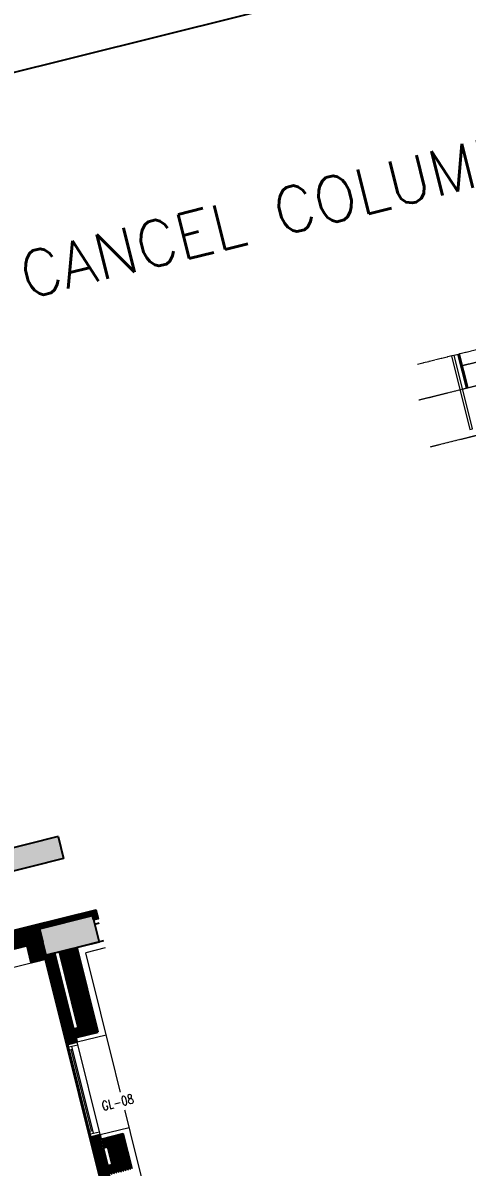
# Model space of a CAD drawing. Header units: inches. Extents: x 122939 to 389145, y 29603 to 574065.
# Drawn here: x 330431 to 335317, y 499770 to 512353 of the extents above; entities that cross this region are included whole.
import ezdxf
from ezdxf.enums import TextEntityAlignment as Align

# ---------------------------------------------------------------- set-up
doc = ezdxf.new("R2010")
doc.units = ezdxf.units.IN
doc.header["$MEASUREMENT"] = 0
doc.set_wipeout_variables(frame=1)
for name, pattern in [('DASHED', [0.75, 0.5, -0.25]), ('HIDDEN', [0.375, 0.25, -0.125]), ('PHANTOM-Z', [69.2, 60, -1.4, 2.5, -1.4, 2.5, -1.4])]:
    doc.linetypes.add(name, pattern=pattern)
for name, color, linetype, lineweight in [('a-cut', 30, 'PHANTOM-Z', 18), ('A-FLOR-SLAB', 7, 'Continuous', 40), ('A-GLAZ', 134, 'Continuous', 18), ('A-GLAZ-IDEN', 3, 'Continuous', 18), ('A-WALL-STON', 4, 'Continuous', 18), ('A-WALL-TILE', 8, 'Continuous', 9), ('GRC', 41, 'Continuous', 0), ('GRC Hatch', 253, 'Continuous', 0)]:
    doc.layers.add(name, color=color, linetype=linetype, lineweight=lineweight)
for name, color, linetype in [('A-Hidden', 8, 'HIDDEN'), ('A-Plaster', 2, 'Continuous'), ('A-TEXT', 7, 'Continuous'), ('A-WALL', 7, 'Continuous'), ('Calliper_wall hatch_CHB', 8, 'Continuous'), ('column', 3, 'Continuous'), ('CQ Wall hatch_CHB', 8, 'Continuous')]:
    doc.layers.add(name, color=color, linetype=linetype)
doc.styles.add('romans', font='romans.shx')
doc.styles.add('TXT2', font='romans.shx', dxfattribs={"width": 0.9})

# ---------------------------------------------------------------- blocks, each defined once
blk = doc.blocks.new('TAG-WIN')
at = {"color": 1}
blk.add_wipeout([(-3.34, 0), (3.34, 0), (4.5, 2.01), (3.34, 4), (-3.34, 4), (-4.5, 2)], dxfattribs=at)
at = {"color": 2, "style": 'TXT2', "width": 0.8}
blk.add_attdef('AW01', text='', height=2, dxfattribs=at).set_placement((0, 2), align=Align.MIDDLE)
blk = doc.blocks.new('floor plan')
at = {"layer": 'CQ Wall hatch_CHB'}
h = blk.add_hatch(dxfattribs=at)
h.set_pattern_fill('ANSI31', color=8, scale=150, angle=166.0286)
h.set_pattern_definition([(225, (-40481.279, -100842.32), (13.258252, -13.258252), [])])
h.paths.add_polyline_path([(2898, -378), (2898, -178), (4268, -178), (4268, -278), (4218, -278), (4218, -228), (3619, -228), (3618, -378)])
h = blk.add_hatch(dxfattribs=at)
h.set_pattern_fill('ANSI31', color=8, scale=150, angle=166.0286)
h.set_pattern_definition([(225, (-89280.896, -17863.65), (13.258252, -13.258252), [])])
h.paths.add_polyline_path([(3439, -378), (3619, -378), (3619, -569), (3439, -569)])
h = blk.add_hatch(dxfattribs=at)
h.set_pattern_fill('ANSI31,_O', color=8, scale=150, angle=166.0286)
h.set_pattern_definition([(225, (-40481.279, -100842.32), (13.258252, -13.258252), [])])
h.paths.add_polyline_path([(3769, -1486), (3969, -1486), (3969, -528), (3769, -528)])
h.paths.add_polyline_path([(3718, -3036), (3969, -3036), (3969, -2636), (3718, -2636), (3718, -2736), (3768, -2736), (3769, -2936), (3718, -2936)])
h.paths.add_polyline_path([(2568, -5163), (2568, -5263), (2618, -5263), (2618, -5513), (3969, -5513), (3969, -4186), (3769, -4186), (3769, -5313), (3543, -5313), (3543, -5463), (3293, -5463), (3293, -5313), (2718, -5313), (2718, -5263), (3293, -5263), (3293, -5213), (3544, -5213), (3544, -5263), (3718, -5263), (3718, -4286), (3768, -4286), (3769, -4186), (3718, -4186), (3719, -4136), (3619, -4136), (3619, -5163)])
h.paths.add_polyline_path([(3619, -1536), (3719, -1536), (3719, -1486), (3769, -1486), (3768, -1386), (3719, -1386), (3719, -528), (3619, -528)])
h.paths.add_polyline_path([(3719, -2586), (3619, -2586), (3619, -3086), (3719, -3086)])
at = {"layer": 'GRC Hatch'}
h = blk.add_hatch(color=256, dxfattribs=at)
h.dxf.hatch_style = 1
h.paths.add_polyline_path([(3619, -228), (4219, -228), (4219, -528), (3619, -528)])
blk.add_line((1894, -569, 0), (3439, -569, 0))
at = {"layer": 'A-GLAZ'}
for p, q in [((3618, -2586), (3618, -1536)), ((3618, -1568), (3718, -1568)), ((3618, -1601), (3651, -1601)), ((3635, -2521), (3635, -1601)), ((3651, -2553), (3651, -1568)), ((3718, -2586), (3718, -1536)), ((3618, -2521), (3651, -2521)), ((3618, -2553), (3718, -2553))]:
    blk.add_line(p, q, dxfattribs=at)
at = {"layer": 'A-Plaster', "elevation": 0}
blk.add_lwpolyline([(3598, -569), (3598, -5143), (1018, -5143)], dxfattribs=at)
at = {"layer": 'A-WALL'}
for p, q in [((4268, -178, 0), (2898, -178, 0)), ((4231, -278, 0), (4219, -278)), ((4268, -328, 0), (4219, -328)), ((3618, -378), (2898, -378, 0)), ((3618, -1536, 0), (3618, -378)), ((3718, -1386, 0), (3718, -528, 0)), ((3768, -1386), (3768, -528)), ((4268, -528, 0), (3968, -528, 0)), ((3968, -1486), (3968, -528)), ((3718, -1386), (3768, -1386)), ((3718, -1536), (3718, -1486, 0)), ((3718, -1486), (3968, -1486)), ((3618, -1536), (3718, -1536)), ((3618, -3086), (3618, -2586)), ((3618, -2586), (3718, -2586)), ((3718, -2636), (3718, -2586)), ((3718, -2636), (3968, -2636)), ((3968, -3036), (3968, -2636)), ((3718, -2936, 0), (3718, -2736, 0)), ((3718, -2736), (3768, -2736)), ((3768, -2936), (3768, -2736)), ((3718, -2936), (3768, -2936))]:
    blk.add_line(p, q, dxfattribs=at)
at = {"layer": 'A-WALL', "elevation": 0}
blk.add_lwpolyline([(2898, -378), (2898, -178), (4268, -178), (4268, -278), (4218, -278), (4218, -228), (3619, -228), (3618, -378)], close=True, dxfattribs=at)
blk.add_lwpolyline([(3619, -569), (3439, -569), (3439, -378)], dxfattribs=at)
at = {"layer": 'A-WALL-TILE'}
for p, q in [((4268, -608, 0), (4048, -608, 0)), ((4268, -608, 0), (4048, -608, 0)), ((4048, -5593), (4048, -608)), ((3718, -1536), (4048, -1536)), ((3718, -2586), (4048, -2586))]:
    blk.add_line(p, q, dxfattribs=at)
at = {"layer": 'column', "elevation": 0}
blk.add_lwpolyline([(3619, -228), (4219, -228), (4219, -528), (3619, -528)], close=True, dxfattribs=at)
blk.add_lwpolyline([(3619, -228), (4219, -228), (4219, -528), (3619, -528)], close=True, dxfattribs=at)
at = {"layer": 'A-GLAZ-IDEN', "xscale": 49.99999999999999, "yscale": 49.99999999999999, "zscale": 49.99999999999999}
blk.add_blockref('TAG-WIN', (3991, -2388, 0), dxfattribs=at).add_auto_attribs({'AW01': 'GL-08'})

msp = doc.modelspace()

# ---------------------------------------------------------------- hatches: boundary and pattern name
at = {"layer": 'Calliper_wall hatch_CHB', "ltscale": 300}
h = msp.add_hatch(dxfattribs=at)
h.set_pattern_fill('AR-CONC', color=256, scale=10, style=0)
h.set_pattern_definition([(63.971423, (239428.6, 454374.035), (71.11917, 11.22781), [7.5, -82.5]), (8.97142, (239428.6, 454374.035), (-31.625426, 69.643965), [6, -66]), (114.42287, (239434.525, 454374.97), (39.493744, 80.871776), [6.37402, -70.11421]), (60.15562, (239423.77, 454393.44), (107.5631, 9.70499), [11.25, -123.75]), (110.60706, (239432.73, 454394.25), (67.1822, 117.09634), [9.56103, -105.17138]), (5.15559, (239423.77, 454393.44), (67.1822, 117.09634), [9, -99]), (34.971423, (239434.68, 454391.005), (67.645578, -24.659192), [7.5, -82.5]), (339.97142, (239434.68, 454391.005), (6.103844, 76.244295), [6, -66]), (85.42287, (239440.32, 454388.95), (73.74942, 51.5851), [6.37402, -70.11421]), (51.471423, (239428.598, 454374.035), (-6.857308, 32.598146), [0, -65.2, 0, -67, 0, -66.25]), (21.471423, (239428.598, 454374.035), (16.006101, 44.62585), [0, -38.2, 0, -63.7, 0, -25.25]), (341.471423, (239406.958, 454368.65), (52.347558, 10.6997366), [0, -25, 0, -78, 0, -103.5]), (331.471423, (239397.254, 454366.236), (54.17642, 23.794676), [0, -32.5, 0, -51.8, 0, -73.5])])
h.paths.add_polyline_path([(330817.672, 503405.205), (330474.223, 503319.755), (322777.728, 501404.88), (322838.087, 501162.276), (330878.032, 503162.601)])

# ---------------------------------------------------------------- linework, layer by layer
at = {"color": 4}
msp.add_line((342083.481, 514732.578, 0.001), (330139.194, 511760.86, 0.001), dxfattribs=at)
at = {"layer": 'a-cut'}
msp.add_line((334770.771, 508599.99, 0), (343301.594, 510722.444, 0), dxfattribs=at)
at = {"layer": 'A-FLOR-SLAB'}
msp.add_line((335317.31, 508338.703, 0), (335224.233, 508712.81, 0), dxfattribs=at)
at = {"layer": 'A-Hidden', "linetype": 'DASHED', "lineweight": 0, "ltscale": 10}
for p, q in [((334787.853, 508206.975, 0), (344526.595, 510629.957, 0)), ((343020.562, 510511.681, 0), (335257.232, 508580.178, 0)), ((334915.815, 507692.654, 0), (344654.558, 510115.637, -0.001))]:
    msp.add_line(p, q, dxfattribs=at)
at = {"layer": 'A-WALL'}
for p, q in [((330817.672, 503405.205, 0), (322777.728, 501404.88, 0)), ((330817.672, 503405.205, 0), (330878.032, 503162.601, 0)), ((330878.032, 503162.601, 0), (322838.087, 501162.276, 0))]:
    msp.add_line(p, q, dxfattribs=at)
at = {"layer": 'A-WALL-STON', "elevation": 0}
msp.add_lwpolyline([(335146.6, 508693.495), (335348.605, 507881.572), (335377.717, 507888.815), (335175.712, 508700.738)], dxfattribs=at)

# ---------------------------------------------------------------- texts
at = {"layer": 'A-TEXT', "color": 1, "style": 'romans'}
msp.add_text('CANCEL COLUMNS AND REPLACE BY FRENCH DOOR', height=500, rotation=13.9714233, dxfattribs=at).set_placement((330472.186, 509317.602, 0))

# ---------------------------------------------------------------- next in the draw order: block references
at = {"layer": 'GRC', "rotation": 13.9714232829857}
msp.add_blockref('floor plan', (327048.248, 501739.484, 0), dxfattribs=at)

doc.saveas('drawing.dxf')
